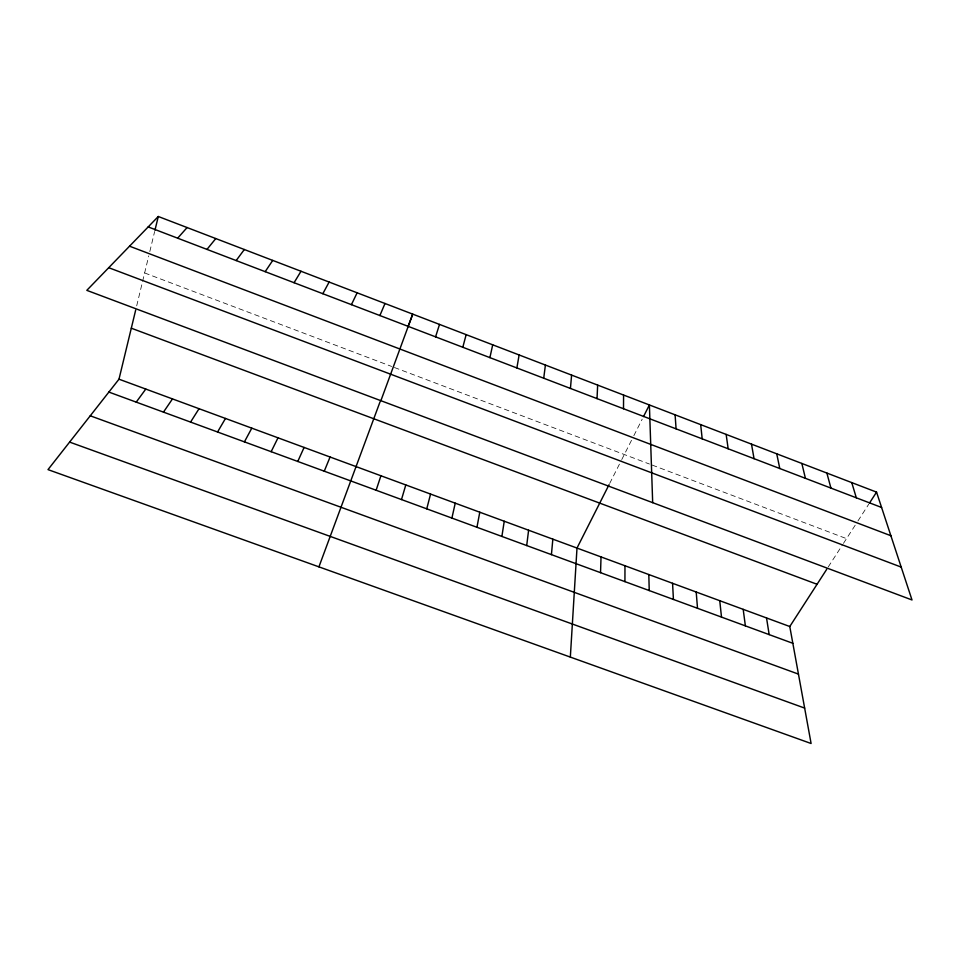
<?xml version="1.0" encoding="UTF-8"?>
<svg xmlns="http://www.w3.org/2000/svg" width="960" height="960" viewBox="0 0 960 960"><rect width="100%" height="100%" fill="white"/><g stroke="black" fill="none" stroke-linecap="round" stroke-linejoin="round"><path stroke-width="0.72" stroke-dasharray="4.8 3.6" d="M136.692 305.856L148.764 255.876M149.808 251.556L154.644 231.528M609.684 483.444L621.108 460.848M621.756 459.588L632.544 438.264M633.828 435.72L642.204 419.16M828.228 566.964L842.688 544.572M843.456 543.384L856.38 523.38M857.916 520.992L868.728 504.24M144.636 272.952L391.68 366.456M394.404 367.5L649.44 464.028M652.224 465.084L846.528 538.632"/><path stroke-width="1.44" d="M624.936 581.64L624.972 565.752M623.508 408.744L623.58 395.04M600.54 572.676L601.032 556.932M597.036 398.616L597.648 385.092M570.336 657.096L576.996 548.064L609.048 484.692M570.444 388.44L571.596 375.096M551.424 554.64L552.84 539.16M526.704 545.556L528.6 530.22M543.72 378.216L545.412 365.052M501.888 536.436L504.24 521.244M516.876 367.944L519.12 354.96M476.952 527.28L479.784 512.22M489.9 357.636L492.708 344.82M451.908 518.076L455.232 503.172M826.728 569.304L789.78 626.52L811.104 743.508L48 469.62L118.992 379.188L135.672 310.104M154.98 230.16L158.28 216.492L876.552 492.12L912 599.964L86.808 290.352L158.28 216.492M426.756 508.848L430.56 494.076M462.804 347.268L466.164 334.632M401.496 499.56L405.792 484.944M435.576 336.852L439.512 324.408M376.128 490.248L380.916 475.764M380.88 400.692L412.728 314.124L408.096 326.532M318.924 566.856L380.064 401.772M324.264 471.192L330.072 457.02M379.884 315.552L384.996 303.492M297.768 461.46L304.092 447.444M351.42 304.656L357.132 292.8M271.152 451.692L278.004 437.82M643.512 416.58L649.392 404.952L652.68 502.668M244.416 441.864L251.796 428.16M322.824 293.712L329.136 282.048M217.56 432L225.48 418.452M294.072 282.72L301.008 271.26M190.572 422.088L199.032 408.708M869.508 503.028L876.552 492.12M265.188 271.668L272.736 260.412M163.464 412.128L172.476 398.916M136.224 402.132L145.788 389.076M236.16 260.568L244.332 249.504M206.976 249.408L215.784 238.56M177.66 238.188L187.104 227.544M69.612 442.092L804.648 708.096M90.252 415.8L798.456 674.112M108.864 392.076L792.84 643.308M118.992 379.188L789.78 626.52M131.304 328.2L817.056 584.28M108.732 267.696L901.2 567.096M129.54 246.192L890.892 535.728M148.188 226.908L881.592 507.468M851.76 482.604L856.32 497.796M826.872 473.052L830.928 488.088M801.852 463.452L805.416 478.32M776.736 453.816L779.784 468.516M751.5 444.132L754.044 458.676M766.536 617.952L769.164 634.608M726.144 434.4L728.172 448.776M743.184 609.348L745.38 625.872M719.748 600.696L721.5 617.1M700.68 424.632L702.192 438.84M696.204 592.02L697.512 608.292M675.096 414.816L676.092 428.856M672.564 583.296L673.428 599.448M648.816 574.548L649.236 590.568"/></g></svg>
